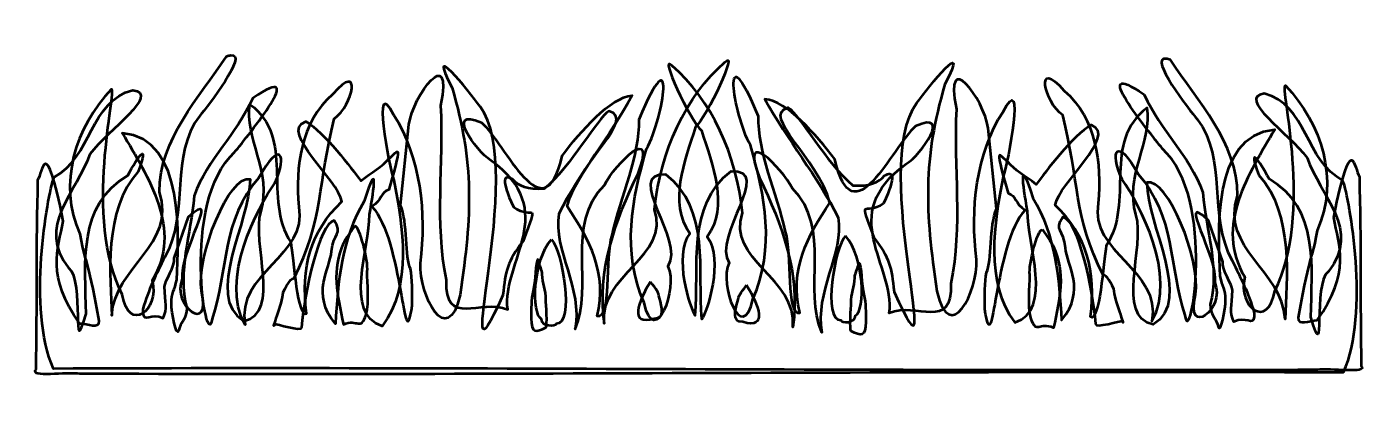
# Model space of a CAD drawing. Header units: centimetres. Extents: x -13.5 to 13.5, y -4.1 to 3.8.
import ezdxf

# ---------------------------------------------------------------- set-up
doc = ezdxf.new("R2010")
doc.units = ezdxf.units.CM
doc.header["$MEASUREMENT"] = 0
doc.layers.add('Layer 1', color=7, linetype='Continuous')

msp = doc.modelspace()

# ---------------------------------------------------------------- linework, layer by layer
at = {"layer": 'Layer 1', "color": 52, "lineweight": 53}
for points, knots in [([(3.73362, 0.78038), (3.61728, 0.64023), (3.429, 0.55937), (3.09808, 0.58395), (3.09808, 0.58395), (2.56399, 1.03335), (2.02957, 2.00089), (1.79687, 2.14642), (1.79687, 2.14642), (1.24654, 1.98156), (2.38289, 1.15464), (2.63873, 0.23559), (2.63873, 0.23559), (2.18853, -0.42539), (1.82308, -1.11346), (2.03594, -1.96895), (2.03594, -1.96895), (1.75259, -2.0556), (1.87389, -0.77249), (1.74223, -0.34671), (1.74223, -0.34671), (1.56506, 0.43655), (1.17396, 1.2762), (1.20091, 1.97053), (1.20091, 1.97053), (0.44515, 3.76308), (0.68903, 2.0259), (1.0421, 1.38823), (1.0421, 1.38823), (1.33775, 0.37876), (1.54445, -0.6739), (1.09333, -1.69744), (1.09333, -1.69744), (0.8805, -2.65189), (0.39832, -1.39677), (0.6152, -0.96999), (0.6152, -0.96999), (0.26082, -0.43911), (1.52205, 0.91617), (0.65277, 0.87253), (0.65277, 0.87253), (-0.24551, 0.17845), (0.01934, -1.05708), (-0.06443, -2.02701), (-0.06443, -2.02701), (-0.16704, -1.8962), (-0.51524, -0.83105), (-0.17713, -0.37916), (-0.17713, -0.37916), (-0.611, 0.25089), (-0.28752, 1.05256), (-0.0576, 1.75536), (-0.0576, 1.75536), (0.16421, 1.95133), (0.81314, 3.3385), (0.52982, 3.05486), (0.52982, 3.05486), (-0.2535, 2.38306), (-0.76858, 1.254), (-0.8858, 0.10239), (-0.8858, 0.10239), (-0.55169, -0.8325), (-1.9919, -1.21246), (-1.895, -2.18582), (-1.895, -2.18582), (-2.04856, -1.12345), (-1.68095, -0.13341), (-1.22391, 0.80422), (-1.22391, 0.80422), (-0.81687, 1.86961), (-1.67039, 1.01583), (-1.88817, 0.59077), (-1.88817, 0.59077), (-2.68211, -0.19506), (-2.09247, -1.45621), (-2.47559, -2.29681), (-2.47559, -2.29681), (-2.32322, -1.49155), (-2.92015, -0.71555), (-2.80516, 0.0136), (-2.80516, 0.0136), (-2.38802, 0.83834), (-1.77944, 1.56846), (-1.33319, 2.38548), (-1.33319, 2.38548), (-1.77033, 2.35135), (-2.3641, 1.66493), (-2.73856, 1.1799), (-2.73856, 1.1799), (-3.09835, -0.43846), (-3.88418, 1.42818), (-4.35568, 1.84246), (-4.35568, 1.84246), (-5.11055, 2.17774), (-4.46564, 1.26763), (-4.16955, 1.08428), (-4.16955, 1.08428), (-2.7557, 0.06242), (-3.95395, -0.93535), (-3.82973, -1.90747), (-3.82973, -1.90747), (-4.37152, -1.66988), (-5.10024, -2.28574), (-5.06605, -1.3098), (-5.06605, -1.3098), (-5.30204, -0.16788), (-5.11923, 1.02189), (-5.17705, 2.18399), (-5.17705, 2.18399), (-4.91743, 3.46453), (-5.73499, 2.38654), (-5.81374, 1.806), (-5.81374, 1.806), (-5.81374, 1.806), (-5.98271, 0.18652), (-5.98271, 0.18652), (-5.98271, 0.18652), (-5.83737, -0.1407), (-5.89021, -0.87721), (-5.78325, -1.08951), (-5.78325, -1.08951), (-5.73771, -1.27169), (-5.74739, -1.58275), (-5.74739, -1.82549), (-5.74739, -1.82549), (-5.92508, -3.00809), (-5.9291, -0.50813), (-6.5568, 0.16047), (-6.5568, 0.16047), (-6.35064, 0.28417), (-6.38223, 0.45437), (-6.21467, 0.49626), (-6.21467, 0.49626), (-5.89229, 1.61627), (-6.07965, 1.19013), (-6.21137, 1.12948), (-6.21137, 1.12948), (-6.3397, 0.96117), (-6.55952, 0.84568), (-6.77709, 0.67617), (-6.77709, 0.67617), (-6.96421, 0.92257), (-7.51192, 1.65444), (-7.88534, 1.86809), (-7.88534, 1.86809), (-8.43657, 1.65326), (-7.21491, 0.69283), (-7.16302, 0.2578), (-7.16302, 0.2578), (-7.79837, -0.34691), (-7.98538, -1.05881), (-7.86827, -1.9826), (-7.86827, -1.9826), (-8.04801, -2.12466), (-8.13111, -0.8718), (-8.18715, -0.55674), (-8.18715, -0.55674), (-8.75834, 0.33644), (-8.08878, 1.52849), (-9.00384, 2.2096), (-9.00384, 2.2096), (-9.12579, 1.56648), (-8.54886, 0.83006), (-8.78185, 0.06825), (-8.78185, 0.06825), (-8.97965, -0.58663), (-8.35997, -1.96903), (-9.1302, -2.13799), (-9.1302, -2.13799), (-9.9416, -1.63242), (-8.99057, -0.14175), (-9.00213, 0.71203), (-9.00213, 0.71203), (-9.41384, 0.81579), (-10.08868, -0.83168), (-9.97718, -1.53178), (-9.97718, -1.53178), (-9.76048, -2.42806), (-10.59155, -1.8283), (-10.3631, -1.29271), (-10.3631, -1.29271), (-10.44356, -0.80054), (-9.56388, 0.58634), (-10.23706, -0.04806), (-10.23706, -0.04806), (-10.23706, -0.04806), (-10.52628, -0.87685), (-10.52628, -0.87685), (-10.52628, -0.87685), (-10.49616, -1.03609), (-10.71744, -1.33435), (-10.71744, -1.44363), (-10.71744, -1.44363), (-10.71744, -1.78467), (-10.65054, -1.88124), (-10.74903, -2.07822), (-10.74903, -2.07822), (-10.98489, -1.95416), (-11.1376, -2.18244), (-11.15374, -1.97235), (-11.15374, -1.97235), (-11.15374, -1.94783), (-11.15855, -1.92296), (-11.15374, -1.89892), (-11.15374, -1.89892), (-11.0424, -1.49724), (-10.8884, -1.20568), (-10.71244, -0.85263), (-10.71244, -0.85263), (-10.21412, 0.04418), (-10.62043, 1.19128), (-10.01305, 1.98079), (-10.01305, 1.98079), (-9.84708, 2.16679), (-9.02767, 3.23825), (-9.38635, 3.19491), (-9.38635, 3.19491), (-9.41026, 3.19202), (-9.4385, 3.18439), (-9.47344, 3.171), (-9.47344, 3.171), (-10.03224, 2.34093), (-10.81648, 1.51351), (-10.82246, 0.45418), (-10.82246, 0.45418), (-10.47559, -0.6274), (-11.71618, -1.02841), (-11.77873, -2.02699), (-11.77873, -2.02699), (-11.80336, -1.26691), (-11.95378, 0.09703), (-11.24937, 0.86059), (-11.24937, 0.86059), (-11.01254, 1.4976), (-11.25846, 1.15689), (-11.45428, 0.78375), (-11.45428, 0.78375), (-12.47586, 0.20026), (-12.3067, -0.9991), (-12.29443, -1.99113), (-12.29443, -1.99113), (-12.60421, -3.05475), (-12.31618, -1.3192), (-12.64449, -1.07072), (-12.64449, -1.07072), (-13.31511, -0.24858), (-12.47448, 0.45855), (-12.221, 1.20895), (-12.221, 1.20895), (-11.83746, 1.70897), (-10.79447, 2.41181), (-11.35524, 2.4965), (-11.35524, 2.4965), (-12.21644, 2.28447), (-12.18164, 1.13928), (-12.9382, 0.74961), (-12.9382, 0.74961), (-13.07055, 0.36821), (-13.48303, -1.90205), (-12.95015, -3.09253), (-12.95015, -3.09253), (-4.52728, -3.05714), (4.0005, -3.15183), (12.42337, -3.11644), (12.42337, -3.11644), (12.66989, -3.07632), (13.44997, -3.1975), (13.3045, -3.0396), (13.3045, -3.0396), (13.28023, -1.77319), (13.30267, -0.50352), (13.26693, 0.76156), (13.26693, 0.76156), (13.16973, 0.899), (13.11446, 1.76473), (12.75295, -0.05981), (12.75295, -0.05981), (12.86061, -0.6291), (13.10093, -1.15562), (12.42167, -2.1192), (12.42167, -2.1192), (12.25824, -2.1192), (12.03575, -2.24636), (12.03575, -2.06456), (12.03575, -2.06456), (12.31325, -0.57892), (12.26193, -1.13143), (12.42167, -0.31767), (12.42167, -0.31767), (12.86687, 0.69436), (12.51468, 1.81741), (11.78472, 2.58528), (11.78472, 2.58528), (11.65933, 2.58856), (12.36233, 0.0045), (11.56785, -1.53521), (11.56785, -1.53521), (11.43675, -2.31471), (10.81676, -1.8658), (10.96506, -1.25175), (10.96506, -1.25175), (10.34654, -0.23216), (11.04818, 0.82462), (11.56785, 1.70585), (11.56785, 1.70585), (10.27955, 1.59248), (10.44365, -0.43157), (10.47327, -1.23638), (10.47327, -1.23638), (10.51536, -1.44684), (10.58256, -1.50077), (10.58256, -1.71451), (10.58256, -1.71451), (10.58256, -1.88789), (10.47776, -2.4172), (10.4357, -2.249), (10.4357, -2.249), (10.40315, -2.1188), (10.27006, -1.99271), (10.27006, -1.80673), (10.27006, -1.80673), (10.47167, -1.04818), (10.18422, -0.35352), (10.12687, 0.44348), (10.12687, 0.44348), (9.83829, 1.21276), (9.29326, 1.6572), (8.94666, 2.40596), (8.94666, 2.40596), (7.78809, 3.19119), (9.03692, 1.66417), (9.3138, 1.31991), (9.3138, 1.31991), (10.41115, 0.31817), (9.87009, -2.75584), (9.76461, -2.0219), (9.76461, -2.0219), (9.44348, -1.07083), (9.56626, -0.00491), (8.83225, 0.79909), (8.83225, 0.79909), (8.40929, 1.58336), (8.23662, 1.28287), (8.50439, 0.70176), (8.50439, 0.70176), (8.84751, 0.21652), (9.62259, -1.23695), (9.10206, -2.13972), (9.10206, -2.13972), (9.29429, -1.09775), (7.83368, -0.75859), (8.02626, 0.22533), (8.02626, 0.22533), (8.0931, 1.0422), (7.992, 1.90907), (7.34321, 2.4828), (7.34321, 2.4828), (6.74814, 3.17303), (6.92759, 2.26133), (7.31418, 1.9893), (7.31418, 1.9893), (7.63543, 0.72055), (7.5319, -0.0597), (8.11847, -1.20566), (8.11847, -1.20566), (8.16685, -1.20563), (8.23595, -1.28646), (8.33875, -1.49425), (8.33875, -1.49425), (8.33875, -1.70622), (8.59763, -2.29269), (8.50439, -2.13802), (8.50439, -2.13802), (8.49039, -2.1148), (7.95014, -2.29855), (7.97161, -2.19266), (7.97161, -2.19266), (7.90143, -1.45737), (7.61909, -0.11837), (7.31216, -0.04896), (7.31216, -0.04896), (7.13023, -0.32925), (7.33615, -0.29632), (7.3668, -0.66712), (7.3668, -0.66712), (7.39602, -1.0205), (7.79235, -1.51543), (7.29026, -2.11924), (7.29026, -2.11924), (7.23786, -1.28483), (7.16819, -0.41958), (6.71308, 0.33632), (6.71308, 0.33632), (6.427, 1.2015), (6.50641, 0.62991), (6.60379, 0.06993), (6.60379, 0.06993), (6.59805, -0.58682), (7.13356, -1.92018), (6.34935, -2.16534), (6.34935, -2.16534), (5.74007, -1.35531), (5.93173, -0.17411), (6.11882, 0.7581), (6.11882, 0.7581), (6.21141, 1.02607), (6.57163, 2.94516), (6.1154, 2.06101), (6.1154, 2.06101), (5.57507, 1.2347), (5.45173, 0.09057), (5.58092, -0.90513), (5.58092, -0.90513), (5.6166, -1.54698), (5.04153, -2.65601), (4.78517, -1.54036), (4.78517, -1.54036), (4.54623, 0.08661), (4.5006, 1.08674), (4.94739, 2.61428), (4.94739, 2.61428), (5.48358, 3.63821), (4.61649, 2.55385), (4.38558, 2.2386), (4.38558, 2.2386), (3.42116, 0.98072), (5.04752, -4.03268), (3.92623, -1.5489), (3.92623, -1.5489), (3.87033, -1.05421), (3.84508, -0.87149), (3.52152, -0.46456), (3.52152, -0.46456), (3.20349, 0.42091), (3.31181, -0.06405), (3.71601, 0.22201), (3.71601, 0.22201), (3.97338, 0.79507), (3.9104, 0.87528), (3.73356, 0.78034), (3.73356, 0.78034), (3.73356, 0.78034), (3.73362, 0.78038), (3.73362, 0.78038)], [0, 0, 0, 0, 0.00892857, 0.00892857, 0.00892857, 0.00892857, 0.01785714, 0.01785714, 0.01785714, 0.01785714, 0.02678571, 0.02678571, 0.02678571, 0.02678571, 0.03571429, 0.03571429, 0.03571429, 0.03571429, 0.04464286, 0.04464286, 0.04464286, 0.04464286, 0.05357143, 0.05357143, 0.05357143, 0.05357143, 0.0625, 0.0625, 0.0625, 0.0625, 0.07142857, 0.07142857, 0.07142857, 0.07142857, 0.08035714, 0.08035714, 0.08035714, 0.08035714, 0.08928571, 0.08928571, 0.08928571, 0.08928571, 0.09821429, 0.09821429, 0.09821429, 0.09821429, 0.10714286, 0.10714286, 0.10714286, 0.10714286, 0.11607143, 0.11607143, 0.11607143, 0.11607143, 0.125, 0.125, 0.125, 0.125, 0.13392857, 0.13392857, 0.13392857, 0.13392857, 0.14285714, 0.14285714, 0.14285714, 0.14285714, 0.15178571, 0.15178571, 0.15178571, 0.15178571, 0.16071429, 0.16071429, 0.16071429, 0.16071429, 0.16964286, 0.16964286, 0.16964286, 0.16964286, 0.17857143, 0.17857143, 0.17857143, 0.17857143, 0.1875, 0.1875, 0.1875, 0.1875, 0.19642857, 0.19642857, 0.19642857, 0.19642857, 0.20535714, 0.20535714, 0.20535714, 0.20535714, 0.21428571, 0.21428571, 0.21428571, 0.21428571, 0.22321429, 0.22321429, 0.22321429, 0.22321429, 0.23214286, 0.23214286, 0.23214286, 0.23214286, 0.24107143, 0.24107143, 0.24107143, 0.24107143, 0.25, 0.25, 0.25, 0.25, 0.25892857, 0.25892857, 0.25892857, 0.25892857, 0.26785714, 0.26785714, 0.26785714, 0.26785714, 0.27678571, 0.27678571, 0.27678571, 0.27678571, 0.28571429, 0.28571429, 0.28571429, 0.28571429, 0.29464286, 0.29464286, 0.29464286, 0.29464286, 0.30357143, 0.30357143, 0.30357143, 0.30357143, 0.3125, 0.3125, 0.3125, 0.3125, 0.32142857, 0.32142857, 0.32142857, 0.32142857, 0.33035714, 0.33035714, 0.33035714, 0.33035714, 0.33928571, 0.33928571, 0.33928571, 0.33928571, 0.34821429, 0.34821429, 0.34821429, 0.34821429, 0.35714286, 0.35714286, 0.35714286, 0.35714286, 0.36607143, 0.36607143, 0.36607143, 0.36607143, 0.375, 0.375, 0.375, 0.375, 0.38392857, 0.38392857, 0.38392857, 0.38392857, 0.39285714, 0.39285714, 0.39285714, 0.39285714, 0.40178571, 0.40178571, 0.40178571, 0.40178571, 0.41071429, 0.41071429, 0.41071429, 0.41071429, 0.41964286, 0.41964286, 0.41964286, 0.41964286, 0.42857143, 0.42857143, 0.42857143, 0.42857143, 0.4375, 0.4375, 0.4375, 0.4375, 0.44642857, 0.44642857, 0.44642857, 0.44642857, 0.45535714, 0.45535714, 0.45535714, 0.45535714, 0.46428571, 0.46428571, 0.46428571, 0.46428571, 0.47321429, 0.47321429, 0.47321429, 0.47321429, 0.48214286, 0.48214286, 0.48214286, 0.48214286, 0.49107143, 0.49107143, 0.49107143, 0.49107143, 0.5, 0.5, 0.5, 0.5, 0.50892857, 0.50892857, 0.50892857, 0.50892857, 0.51785714, 0.51785714, 0.51785714, 0.51785714, 0.52678571, 0.52678571, 0.52678571, 0.52678571, 0.53571429, 0.53571429, 0.53571429, 0.53571429, 0.54464286, 0.54464286, 0.54464286, 0.54464286, 0.55357143, 0.55357143, 0.55357143, 0.55357143, 0.5625, 0.5625, 0.5625, 0.5625, 0.57142857, 0.57142857, 0.57142857, 0.57142857, 0.58035714, 0.58035714, 0.58035714, 0.58035714, 0.58928571, 0.58928571, 0.58928571, 0.58928571, 0.59821429, 0.59821429, 0.59821429, 0.59821429, 0.60714286, 0.60714286, 0.60714286, 0.60714286, 0.61607143, 0.61607143, 0.61607143, 0.61607143, 0.625, 0.625, 0.625, 0.625, 0.63392857, 0.63392857, 0.63392857, 0.63392857, 0.64285714, 0.64285714, 0.64285714, 0.64285714, 0.65178571, 0.65178571, 0.65178571, 0.65178571, 0.66071429, 0.66071429, 0.66071429, 0.66071429, 0.66964286, 0.66964286, 0.66964286, 0.66964286, 0.67857143, 0.67857143, 0.67857143, 0.67857143, 0.6875, 0.6875, 0.6875, 0.6875, 0.69642857, 0.69642857, 0.69642857, 0.69642857, 0.70535714, 0.70535714, 0.70535714, 0.70535714, 0.71428571, 0.71428571, 0.71428571, 0.71428571, 0.72321429, 0.72321429, 0.72321429, 0.72321429, 0.73214286, 0.73214286, 0.73214286, 0.73214286, 0.74107143, 0.74107143, 0.74107143, 0.74107143, 0.75, 0.75, 0.75, 0.75, 0.75892857, 0.75892857, 0.75892857, 0.75892857, 0.76785714, 0.76785714, 0.76785714, 0.76785714, 0.77678571, 0.77678571, 0.77678571, 0.77678571, 0.78571429, 0.78571429, 0.78571429, 0.78571429, 0.79464286, 0.79464286, 0.79464286, 0.79464286, 0.80357143, 0.80357143, 0.80357143, 0.80357143, 0.8125, 0.8125, 0.8125, 0.8125, 0.82142857, 0.82142857, 0.82142857, 0.82142857, 0.83035714, 0.83035714, 0.83035714, 0.83035714, 0.83928571, 0.83928571, 0.83928571, 0.83928571, 0.84821429, 0.84821429, 0.84821429, 0.84821429, 0.85714286, 0.85714286, 0.85714286, 0.85714286, 0.86607143, 0.86607143, 0.86607143, 0.86607143, 0.875, 0.875, 0.875, 0.875, 0.88392857, 0.88392857, 0.88392857, 0.88392857, 0.89285714, 0.89285714, 0.89285714, 0.89285714, 0.90178571, 0.90178571, 0.90178571, 0.90178571, 0.91071429, 0.91071429, 0.91071429, 0.91071429, 0.91964286, 0.91964286, 0.91964286, 0.91964286, 0.92857143, 0.92857143, 0.92857143, 0.92857143, 0.9375, 0.9375, 0.9375, 0.9375, 0.94642857, 0.94642857, 0.94642857, 0.94642857, 0.95535714, 0.95535714, 0.95535714, 0.95535714, 0.96428571, 0.96428571, 0.96428571, 0.96428571, 0.97321429, 0.97321429, 0.97321429, 0.97321429, 0.98214286, 0.98214286, 0.98214286, 0.98214286, 1, 1, 1, 1]), ([(-6.89698, -0.23241), (-6.80628, -0.22968), (-6.61997, -0.93068), (-6.65072, -1.13904), (-6.65072, -1.13904), (-6.65072, -1.38895), (-6.60838, -1.75861), (-6.6695, -2.0031), (-6.6695, -2.0031), (-6.78421, -2.3556), (-6.83925, -2.07443), (-7.12885, -2.2046), (-7.12885, -2.2046), (-7.24716, -1.60768), (-7.38175, -1.10832), (-7.12324, -0.56894), (-7.12324, -0.56894), (-7.11416, -0.53939), (-6.91377, -0.23292), (-6.89698, -0.23241)], [0, 0, 0, 0, 0.16666667, 0.16666667, 0.16666667, 0.16666667, 0.33333333, 0.33333333, 0.33333333, 0.33333333, 0.5, 0.5, 0.5, 0.5, 0.66666667, 0.66666667, 0.66666667, 0.66666667, 1, 1, 1, 1]), ([(2.95123, -0.42696), (3.33015, -0.84845), (3.35253, -1.92261), (3.15273, -2.027), (3.15273, -2.027), (3.15273, -2.1951), (2.85902, -2.17846), (2.85902, -2.11921), (2.85902, -2.11921), (2.48057, -2.13376), (2.73439, -0.64264), (2.95123, -0.42696)], [0, 0, 0, 0, 0.25, 0.25, 0.25, 0.25, 0.5, 0.5, 0.5, 0.5, 1, 1, 1, 1]), ([(-3.23035, -0.90509), (-3.22422, -0.90164), (-3.21742, -0.91241), (-3.20986, -0.94266), (-3.20986, -0.94266), (-3.19236, -1.03018), (-3.13643, -1.11126), (-3.13643, -1.20051), (-3.13643, -1.20051), (-3.13643, -1.3803), (-3.063, -1.51212), (-3.063, -1.7145), (-3.063, -1.7145), (-3.063, -1.77401), (-3.02758, -2.24835), (-3.063, -2.26606), (-3.063, -2.26606), (-3.26695, -2.36804), (-3.35671, -2.38384), (-3.35671, -2.08334), (-3.35671, -2.08334), (-3.35671, -1.89144), (-3.3625, -1.70522), (-3.31914, -1.53178), (-3.31914, -1.53178), (-3.2783, -1.36842), (-3.26343, -0.92369), (-3.23034, -0.90508), (-3.23034, -0.90508), (-3.23034, -0.90508), (-3.23035, -0.90509), (-3.23035, -0.90509)], [0, 0, 0, 0, 0.11111111, 0.11111111, 0.11111111, 0.11111111, 0.22222222, 0.22222222, 0.22222222, 0.22222222, 0.33333333, 0.33333333, 0.33333333, 0.33333333, 0.44444444, 0.44444444, 0.44444444, 0.44444444, 0.55555556, 0.55555556, 0.55555556, 0.55555556, 0.66666667, 0.66666667, 0.66666667, 0.66666667, 0.77777778, 0.77777778, 0.77777778, 0.77777778, 1, 1, 1, 1]), ([(-0.96605, -1.34737), (-0.83131, -1.5158), (-0.81526, -1.54413), (-0.78163, -1.67865), (-0.78163, -1.67865), (-0.7375, -1.85516), (-0.66039, -2.08336), (-0.89263, -2.08336), (-0.89263, -2.08336), (-1.40144, -2.2425), (-1.211, -1.74549), (-0.96606, -1.34738), (-0.96606, -1.34738), (-0.96606, -1.34738), (-0.96605, -1.34737), (-0.96605, -1.34737)], [0, 0, 0, 0, 0.2, 0.2, 0.2, 0.2, 0.4, 0.4, 0.4, 0.4, 0.6, 0.6, 0.6, 0.6, 1, 1, 1, 1])]:
    msp.add_open_spline(points, degree=3, knots=knots, dxfattribs=at)
at = {"layer": 'Layer 1', "color": 54, "lineweight": 53}
for points, knots in [([(-3.73345, 0.70914), (-3.61711, 0.56899), (-3.42883, 0.48813), (-3.09791, 0.51271), (-3.09791, 0.51271), (-2.56382, 0.96211), (-2.0294, 1.92965), (-1.7967, 2.07518), (-1.7967, 2.07518), (-1.24637, 1.91032), (-2.38272, 1.0834), (-2.63856, 0.16435), (-2.63856, 0.16435), (-2.18836, -0.49663), (-1.82291, -1.1847), (-2.03577, -2.04019), (-2.03577, -2.04019), (-1.75242, -2.12684), (-1.87372, -0.84373), (-1.74206, -0.41795), (-1.74206, -0.41795), (-1.56489, 0.36531), (-1.17379, 1.20496), (-1.20074, 1.89929), (-1.20074, 1.89929), (-0.44498, 3.69184), (-0.68886, 1.95466), (-1.04193, 1.31699), (-1.04193, 1.31699), (-1.33758, 0.30752), (-1.54428, -0.74514), (-1.09316, -1.76868), (-1.09316, -1.76868), (-0.88033, -2.72313), (-0.39815, -1.46801), (-0.61503, -1.04123), (-0.61503, -1.04123), (-0.26065, -0.51035), (-1.52188, 0.84493), (-0.6526, 0.80129), (-0.6526, 0.80129), (0.24568, 0.10721), (-0.01917, -1.12832), (0.0646, -2.09825), (0.0646, -2.09825), (0.16721, -1.96744), (0.51541, -0.90229), (0.1773, -0.4504), (0.1773, -0.4504), (0.61117, 0.17965), (0.28769, 0.98132), (0.05777, 1.68412), (0.05777, 1.68412), (-0.16404, 1.88009), (-0.81297, 3.26726), (-0.52965, 2.98362), (-0.52965, 2.98362), (0.25367, 2.31182), (0.76875, 1.18276), (0.88597, 0.03115), (0.88597, 0.03115), (0.55186, -0.90374), (1.99207, -1.2837), (1.89517, -2.25706), (1.89517, -2.25706), (2.04873, -1.19469), (1.68112, -0.20465), (1.22408, 0.73298), (1.22408, 0.73298), (0.81704, 1.79837), (1.67056, 0.94459), (1.88834, 0.51953), (1.88834, 0.51953), (2.68228, -0.2663), (2.09264, -1.52745), (2.47576, -2.36805), (2.47576, -2.36805), (2.32339, -1.56279), (2.92032, -0.78679), (2.80533, -0.05764), (2.80533, -0.05764), (2.38819, 0.7671), (1.77961, 1.49722), (1.33336, 2.31424), (1.33336, 2.31424), (1.7705, 2.28011), (2.36427, 1.59369), (2.73873, 1.10866), (2.73873, 1.10866), (3.09852, -0.5097), (3.88435, 1.35694), (4.35585, 1.77122), (4.35585, 1.77122), (5.11072, 2.1065), (4.46581, 1.19639), (4.16972, 1.01304), (4.16972, 1.01304), (2.75587, -0.00882), (3.95412, -1.00659), (3.8299, -1.97871), (3.8299, -1.97871), (4.37169, -1.74112), (5.10041, -2.35698), (5.06622, -1.38104), (5.06622, -1.38104), (5.30221, -0.23912), (5.1194, 0.95065), (5.17722, 2.11275), (5.17722, 2.11275), (4.9176, 3.39329), (5.73516, 2.3153), (5.81391, 1.73476), (5.81391, 1.73476), (5.81391, 1.73476), (5.98288, 0.11528), (5.98288, 0.11528), (5.98288, 0.11528), (5.83754, -0.21194), (5.89038, -0.94845), (5.78342, -1.16075), (5.78342, -1.16075), (5.73788, -1.34293), (5.74756, -1.65399), (5.74756, -1.89673), (5.74756, -1.89673), (5.92525, -3.07933), (5.92927, -0.57937), (6.55697, 0.08923), (6.55697, 0.08923), (6.35081, 0.21293), (6.3824, 0.38313), (6.21484, 0.42502), (6.21484, 0.42502), (5.89246, 1.54503), (6.07982, 1.11889), (6.21154, 1.05824), (6.21154, 1.05824), (6.33987, 0.88993), (6.55969, 0.77444), (6.77726, 0.60493), (6.77726, 0.60493), (6.96438, 0.85133), (7.51209, 1.5832), (7.88551, 1.79685), (7.88551, 1.79685), (8.43674, 1.58202), (7.21508, 0.62159), (7.16319, 0.18656), (7.16319, 0.18656), (7.79854, -0.41815), (7.98555, -1.13005), (7.86844, -2.05384), (7.86844, -2.05384), (8.04818, -2.1959), (8.13128, -0.94304), (8.18732, -0.62798), (8.18732, -0.62798), (8.75851, 0.2652), (8.08895, 1.45725), (9.00401, 2.13836), (9.00401, 2.13836), (9.12596, 1.49524), (8.54903, 0.75882), (8.78202, -0.00299), (8.78202, -0.00299), (8.97982, -0.65787), (8.36014, -2.04027), (9.13037, -2.20923), (9.13037, -2.20923), (9.94177, -1.70366), (8.99074, -0.21299), (9.0023, 0.64079), (9.0023, 0.64079), (9.41401, 0.74455), (10.08885, -0.90292), (9.97735, -1.60302), (9.97735, -1.60302), (9.76065, -2.4993), (10.59172, -1.89954), (10.36327, -1.36395), (10.36327, -1.36395), (10.44373, -0.87178), (9.56405, 0.5151), (10.23723, -0.1193), (10.23723, -0.1193), (10.23723, -0.1193), (10.52645, -0.94809), (10.52645, -0.94809), (10.52645, -0.94809), (10.49633, -1.10733), (10.71761, -1.40559), (10.71761, -1.51487), (10.71761, -1.51487), (10.71761, -1.85591), (10.65071, -1.95248), (10.7492, -2.14946), (10.7492, -2.14946), (10.98506, -2.0254), (11.13777, -2.25368), (11.15391, -2.04359), (11.15391, -2.04359), (11.15391, -2.01907), (11.15872, -1.9942), (11.15391, -1.97016), (11.15391, -1.97016), (11.04257, -1.56848), (10.88857, -1.27692), (10.71261, -0.92387), (10.71261, -0.92387), (10.21429, -0.02706), (10.6206, 1.12004), (10.01322, 1.90955), (10.01322, 1.90955), (9.84725, 2.09555), (9.02784, 3.16701), (9.38652, 3.12367), (9.38652, 3.12367), (9.41043, 3.12078), (9.43867, 3.11315), (9.47361, 3.09976), (9.47361, 3.09976), (10.03241, 2.26969), (10.81665, 1.44227), (10.82263, 0.38294), (10.82263, 0.38294), (10.47576, -0.69864), (11.71635, -1.09965), (11.7789, -2.09823), (11.7789, -2.09823), (11.80353, -1.33815), (11.95395, 0.02579), (11.24954, 0.78935), (11.24954, 0.78935), (11.01271, 1.42636), (11.25863, 1.08565), (11.45445, 0.71251), (11.45445, 0.71251), (12.47603, 0.12902), (12.30687, -1.07034), (12.2946, -2.06237), (12.2946, -2.06237), (12.60438, -3.12599), (12.31635, -1.39044), (12.64466, -1.14196), (12.64466, -1.14196), (13.31528, -0.31982), (12.47465, 0.38731), (12.22117, 1.13771), (12.22117, 1.13771), (11.83763, 1.63773), (10.79464, 2.34057), (11.35541, 2.42526), (11.35541, 2.42526), (12.21661, 2.21323), (12.18181, 1.06804), (12.93837, 0.67837), (12.93837, 0.67837), (13.07072, 0.29697), (13.48321, -1.97329), (12.95032, -3.16377), (12.95032, -3.16377), (4.52746, -3.12838), (-4.00033, -3.22307), (-12.4232, -3.18768), (-12.4232, -3.18768), (-12.66972, -3.14756), (-13.4498, -3.26874), (-13.30433, -3.11084), (-13.30433, -3.11084), (-13.28006, -1.84443), (-13.3025, -0.57476), (-13.26676, 0.69032), (-13.26676, 0.69032), (-13.16956, 0.82776), (-13.11429, 1.69349), (-12.75278, -0.13105), (-12.75278, -0.13105), (-12.86044, -0.70034), (-13.10076, -1.22686), (-12.4215, -2.19044), (-12.4215, -2.19044), (-12.25807, -2.19044), (-12.03558, -2.3176), (-12.03558, -2.1358), (-12.03558, -2.1358), (-12.31308, -0.65016), (-12.26176, -1.20267), (-12.4215, -0.38891), (-12.4215, -0.38891), (-12.8667, 0.62312), (-12.51451, 1.74617), (-11.78455, 2.51404), (-11.78455, 2.51404), (-11.65916, 2.51732), (-12.36216, -0.06674), (-11.56768, -1.60645), (-11.56768, -1.60645), (-11.43658, -2.38595), (-10.81659, -1.93704), (-10.96489, -1.32299), (-10.96489, -1.32299), (-10.34637, -0.3034), (-11.04801, 0.75338), (-11.56768, 1.63461), (-11.56768, 1.63461), (-10.27938, 1.52124), (-10.44348, -0.50281), (-10.4731, -1.30762), (-10.4731, -1.30762), (-10.51519, -1.51808), (-10.58239, -1.57201), (-10.58239, -1.78575), (-10.58239, -1.78575), (-10.58239, -1.95913), (-10.47759, -2.48844), (-10.43553, -2.32024), (-10.43553, -2.32024), (-10.40298, -2.19004), (-10.26989, -2.06395), (-10.26989, -1.87797), (-10.26989, -1.87797), (-10.4715, -1.11942), (-10.18405, -0.42476), (-10.1267, 0.37224), (-10.1267, 0.37224), (-9.83812, 1.14152), (-9.29309, 1.58596), (-8.94649, 2.33472), (-8.94649, 2.33472), (-7.78792, 3.11995), (-9.03675, 1.59293), (-9.31363, 1.24867), (-9.31363, 1.24867), (-10.41098, 0.24693), (-9.86992, -2.82708), (-9.76444, -2.09314), (-9.76444, -2.09314), (-9.44331, -1.14207), (-9.56609, -0.07615), (-8.83208, 0.72785), (-8.83208, 0.72785), (-8.40912, 1.51212), (-8.23645, 1.21163), (-8.50422, 0.63052), (-8.50422, 0.63052), (-8.84734, 0.14528), (-9.62242, -1.30819), (-9.10189, -2.21096), (-9.10189, -2.21096), (-9.29412, -1.16899), (-7.83351, -0.82983), (-8.02609, 0.15409), (-8.02609, 0.15409), (-8.09293, 0.97096), (-7.99183, 1.83783), (-7.34304, 2.41156), (-7.34304, 2.41156), (-6.74797, 3.10179), (-6.92742, 2.19009), (-7.31401, 1.91806), (-7.31401, 1.91806), (-7.63526, 0.64931), (-7.53173, -0.13094), (-8.1183, -1.2769), (-8.1183, -1.2769), (-8.16668, -1.27687), (-8.23578, -1.3577), (-8.33858, -1.56549), (-8.33858, -1.56549), (-8.33858, -1.77746), (-8.59746, -2.36393), (-8.50422, -2.20926), (-8.50422, -2.20926), (-8.49022, -2.18604), (-7.94997, -2.36979), (-7.97144, -2.2639), (-7.97144, -2.2639), (-7.90126, -1.52861), (-7.61892, -0.18961), (-7.31199, -0.1202), (-7.31199, -0.1202), (-7.13006, -0.40049), (-7.33598, -0.36756), (-7.36663, -0.73836), (-7.36663, -0.73836), (-7.39585, -1.09174), (-7.79218, -1.58667), (-7.29009, -2.19048), (-7.29009, -2.19048), (-7.23769, -1.35607), (-7.16802, -0.49082), (-6.71291, 0.26508), (-6.71291, 0.26508), (-6.42683, 1.13026), (-6.50624, 0.55867), (-6.60362, -0.00131), (-6.60362, -0.00131), (-6.59788, -0.65806), (-7.13339, -1.99142), (-6.34918, -2.23658), (-6.34918, -2.23658), (-5.7399, -1.42655), (-5.93156, -0.24535), (-6.11865, 0.68686), (-6.11865, 0.68686), (-6.21124, 0.95483), (-6.57146, 2.87392), (-6.11523, 1.98977), (-6.11523, 1.98977), (-5.5749, 1.16346), (-5.45156, 0.01933), (-5.58075, -0.97637), (-5.58075, -0.97637), (-5.61643, -1.61822), (-5.04136, -2.72725), (-4.785, -1.6116), (-4.785, -1.6116), (-4.54606, 0.01537), (-4.50043, 1.0155), (-4.94722, 2.54304), (-4.94722, 2.54304), (-5.48341, 3.56697), (-4.61632, 2.48261), (-4.38541, 2.16736), (-4.38541, 2.16736), (-3.42099, 0.90948), (-5.04735, -4.10392), (-3.92606, -1.62014), (-3.92606, -1.62014), (-3.87016, -1.12545), (-3.84491, -0.94273), (-3.52135, -0.5358), (-3.52135, -0.5358), (-3.20332, 0.34967), (-3.31164, -0.13529), (-3.71584, 0.15077), (-3.71584, 0.15077), (-3.97321, 0.72383), (-3.91023, 0.80404), (-3.73339, 0.7091), (-3.73339, 0.7091), (-3.73339, 0.7091), (-3.73345, 0.70914), (-3.73345, 0.70914)], [0, 0, 0, 0, 0.00892857, 0.00892857, 0.00892857, 0.00892857, 0.01785714, 0.01785714, 0.01785714, 0.01785714, 0.02678571, 0.02678571, 0.02678571, 0.02678571, 0.03571429, 0.03571429, 0.03571429, 0.03571429, 0.04464286, 0.04464286, 0.04464286, 0.04464286, 0.05357143, 0.05357143, 0.05357143, 0.05357143, 0.0625, 0.0625, 0.0625, 0.0625, 0.07142857, 0.07142857, 0.07142857, 0.07142857, 0.08035714, 0.08035714, 0.08035714, 0.08035714, 0.08928571, 0.08928571, 0.08928571, 0.08928571, 0.09821429, 0.09821429, 0.09821429, 0.09821429, 0.10714286, 0.10714286, 0.10714286, 0.10714286, 0.11607143, 0.11607143, 0.11607143, 0.11607143, 0.125, 0.125, 0.125, 0.125, 0.13392857, 0.13392857, 0.13392857, 0.13392857, 0.14285714, 0.14285714, 0.14285714, 0.14285714, 0.15178571, 0.15178571, 0.15178571, 0.15178571, 0.16071429, 0.16071429, 0.16071429, 0.16071429, 0.16964286, 0.16964286, 0.16964286, 0.16964286, 0.17857143, 0.17857143, 0.17857143, 0.17857143, 0.1875, 0.1875, 0.1875, 0.1875, 0.19642857, 0.19642857, 0.19642857, 0.19642857, 0.20535714, 0.20535714, 0.20535714, 0.20535714, 0.21428571, 0.21428571, 0.21428571, 0.21428571, 0.22321429, 0.22321429, 0.22321429, 0.22321429, 0.23214286, 0.23214286, 0.23214286, 0.23214286, 0.24107143, 0.24107143, 0.24107143, 0.24107143, 0.25, 0.25, 0.25, 0.25, 0.25892857, 0.25892857, 0.25892857, 0.25892857, 0.26785714, 0.26785714, 0.26785714, 0.26785714, 0.27678571, 0.27678571, 0.27678571, 0.27678571, 0.28571429, 0.28571429, 0.28571429, 0.28571429, 0.29464286, 0.29464286, 0.29464286, 0.29464286, 0.30357143, 0.30357143, 0.30357143, 0.30357143, 0.3125, 0.3125, 0.3125, 0.3125, 0.32142857, 0.32142857, 0.32142857, 0.32142857, 0.33035714, 0.33035714, 0.33035714, 0.33035714, 0.33928571, 0.33928571, 0.33928571, 0.33928571, 0.34821429, 0.34821429, 0.34821429, 0.34821429, 0.35714286, 0.35714286, 0.35714286, 0.35714286, 0.36607143, 0.36607143, 0.36607143, 0.36607143, 0.375, 0.375, 0.375, 0.375, 0.38392857, 0.38392857, 0.38392857, 0.38392857, 0.39285714, 0.39285714, 0.39285714, 0.39285714, 0.40178571, 0.40178571, 0.40178571, 0.40178571, 0.41071429, 0.41071429, 0.41071429, 0.41071429, 0.41964286, 0.41964286, 0.41964286, 0.41964286, 0.42857143, 0.42857143, 0.42857143, 0.42857143, 0.4375, 0.4375, 0.4375, 0.4375, 0.44642857, 0.44642857, 0.44642857, 0.44642857, 0.45535714, 0.45535714, 0.45535714, 0.45535714, 0.46428571, 0.46428571, 0.46428571, 0.46428571, 0.47321429, 0.47321429, 0.47321429, 0.47321429, 0.48214286, 0.48214286, 0.48214286, 0.48214286, 0.49107143, 0.49107143, 0.49107143, 0.49107143, 0.5, 0.5, 0.5, 0.5, 0.50892857, 0.50892857, 0.50892857, 0.50892857, 0.51785714, 0.51785714, 0.51785714, 0.51785714, 0.52678571, 0.52678571, 0.52678571, 0.52678571, 0.53571429, 0.53571429, 0.53571429, 0.53571429, 0.54464286, 0.54464286, 0.54464286, 0.54464286, 0.55357143, 0.55357143, 0.55357143, 0.55357143, 0.5625, 0.5625, 0.5625, 0.5625, 0.57142857, 0.57142857, 0.57142857, 0.57142857, 0.58035714, 0.58035714, 0.58035714, 0.58035714, 0.58928571, 0.58928571, 0.58928571, 0.58928571, 0.59821429, 0.59821429, 0.59821429, 0.59821429, 0.60714286, 0.60714286, 0.60714286, 0.60714286, 0.61607143, 0.61607143, 0.61607143, 0.61607143, 0.625, 0.625, 0.625, 0.625, 0.63392857, 0.63392857, 0.63392857, 0.63392857, 0.64285714, 0.64285714, 0.64285714, 0.64285714, 0.65178571, 0.65178571, 0.65178571, 0.65178571, 0.66071429, 0.66071429, 0.66071429, 0.66071429, 0.66964286, 0.66964286, 0.66964286, 0.66964286, 0.67857143, 0.67857143, 0.67857143, 0.67857143, 0.6875, 0.6875, 0.6875, 0.6875, 0.69642857, 0.69642857, 0.69642857, 0.69642857, 0.70535714, 0.70535714, 0.70535714, 0.70535714, 0.71428571, 0.71428571, 0.71428571, 0.71428571, 0.72321429, 0.72321429, 0.72321429, 0.72321429, 0.73214286, 0.73214286, 0.73214286, 0.73214286, 0.74107143, 0.74107143, 0.74107143, 0.74107143, 0.75, 0.75, 0.75, 0.75, 0.75892857, 0.75892857, 0.75892857, 0.75892857, 0.76785714, 0.76785714, 0.76785714, 0.76785714, 0.77678571, 0.77678571, 0.77678571, 0.77678571, 0.78571429, 0.78571429, 0.78571429, 0.78571429, 0.79464286, 0.79464286, 0.79464286, 0.79464286, 0.80357143, 0.80357143, 0.80357143, 0.80357143, 0.8125, 0.8125, 0.8125, 0.8125, 0.82142857, 0.82142857, 0.82142857, 0.82142857, 0.83035714, 0.83035714, 0.83035714, 0.83035714, 0.83928571, 0.83928571, 0.83928571, 0.83928571, 0.84821429, 0.84821429, 0.84821429, 0.84821429, 0.85714286, 0.85714286, 0.85714286, 0.85714286, 0.86607143, 0.86607143, 0.86607143, 0.86607143, 0.875, 0.875, 0.875, 0.875, 0.88392857, 0.88392857, 0.88392857, 0.88392857, 0.89285714, 0.89285714, 0.89285714, 0.89285714, 0.90178571, 0.90178571, 0.90178571, 0.90178571, 0.91071429, 0.91071429, 0.91071429, 0.91071429, 0.91964286, 0.91964286, 0.91964286, 0.91964286, 0.92857143, 0.92857143, 0.92857143, 0.92857143, 0.9375, 0.9375, 0.9375, 0.9375, 0.94642857, 0.94642857, 0.94642857, 0.94642857, 0.95535714, 0.95535714, 0.95535714, 0.95535714, 0.96428571, 0.96428571, 0.96428571, 0.96428571, 0.97321429, 0.97321429, 0.97321429, 0.97321429, 0.98214286, 0.98214286, 0.98214286, 0.98214286, 1, 1, 1, 1]), ([(-2.95106, -0.49819), (-3.32998, -0.91968), (-3.35236, -1.99384), (-3.15256, -2.09823), (-3.15256, -2.09823), (-3.15256, -2.26633), (-2.85885, -2.24969), (-2.85885, -2.19044), (-2.85885, -2.19044), (-2.4804, -2.20499), (-2.73422, -0.71387), (-2.95106, -0.49819)], [0, 0, 0, 0, 0.25, 0.25, 0.25, 0.25, 0.5, 0.5, 0.5, 0.5, 1, 1, 1, 1]), ([(6.89715, -0.30364), (6.80645, -0.30091), (6.62014, -1.00191), (6.65089, -1.21027), (6.65089, -1.21027), (6.65089, -1.46018), (6.60855, -1.82984), (6.66967, -2.07433), (6.66967, -2.07433), (6.78438, -2.42683), (6.83942, -2.14566), (7.12902, -2.27583), (7.12902, -2.27583), (7.24733, -1.67891), (7.38192, -1.17955), (7.12341, -0.64017), (7.12341, -0.64017), (7.11433, -0.61062), (6.91394, -0.30415), (6.89715, -0.30364)], [0, 0, 0, 0, 0.16666667, 0.16666667, 0.16666667, 0.16666667, 0.33333333, 0.33333333, 0.33333333, 0.33333333, 0.5, 0.5, 0.5, 0.5, 0.66666667, 0.66666667, 0.66666667, 0.66666667, 1, 1, 1, 1]), ([(3.23053, -0.97633), (3.2244, -0.97288), (3.2176, -0.98365), (3.21004, -1.0139), (3.21004, -1.0139), (3.19254, -1.10142), (3.13661, -1.1825), (3.13661, -1.27175), (3.13661, -1.27175), (3.13661, -1.45154), (3.06318, -1.58336), (3.06318, -1.78574), (3.06318, -1.78574), (3.06318, -1.84525), (3.02776, -2.31959), (3.06318, -2.3373), (3.06318, -2.3373), (3.26713, -2.43928), (3.35689, -2.45508), (3.35689, -2.15458), (3.35689, -2.15458), (3.35689, -1.96268), (3.36268, -1.77646), (3.31932, -1.60302), (3.31932, -1.60302), (3.27848, -1.43966), (3.26361, -0.99493), (3.23052, -0.97632), (3.23052, -0.97632), (3.23052, -0.97632), (3.23053, -0.97633), (3.23053, -0.97633)], [0, 0, 0, 0, 0.11111111, 0.11111111, 0.11111111, 0.11111111, 0.22222222, 0.22222222, 0.22222222, 0.22222222, 0.33333333, 0.33333333, 0.33333333, 0.33333333, 0.44444444, 0.44444444, 0.44444444, 0.44444444, 0.55555556, 0.55555556, 0.55555556, 0.55555556, 0.66666667, 0.66666667, 0.66666667, 0.66666667, 0.77777778, 0.77777778, 0.77777778, 0.77777778, 1, 1, 1, 1]), ([(0.96622, -1.4186), (0.83148, -1.58703), (0.81543, -1.61536), (0.7818, -1.74988), (0.7818, -1.74988), (0.73767, -1.92639), (0.66056, -2.15459), (0.8928, -2.15459), (0.8928, -2.15459), (1.40161, -2.31373), (1.21117, -1.81672), (0.96623, -1.41861), (0.96623, -1.41861), (0.96623, -1.41861), (0.96622, -1.4186), (0.96622, -1.4186)], [0, 0, 0, 0, 0.2, 0.2, 0.2, 0.2, 0.4, 0.4, 0.4, 0.4, 0.6, 0.6, 0.6, 0.6, 1, 1, 1, 1])]:
    msp.add_open_spline(points, degree=3, knots=knots, dxfattribs=at)

doc.saveas('drawing.dxf')
